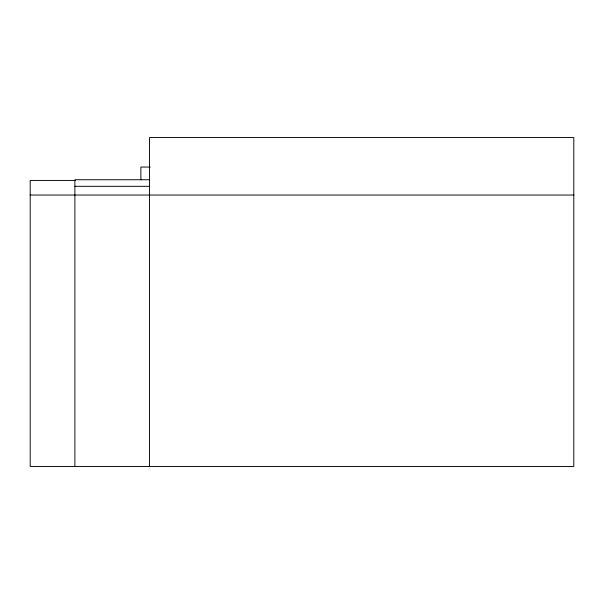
<?xml version="1.0" encoding="UTF-8"?>
<svg xmlns="http://www.w3.org/2000/svg" width="604" height="604" viewBox="0 0 604 604"><rect width="100%" height="100%" fill="white"/><g stroke="black" fill="none" stroke-linecap="round" stroke-linejoin="round"><path stroke-width="0.91" d="M150.23 167.066L140.883 167.066L140.883 179.743M149.52 179.743L74.881 179.743L74.881 466.454M75.304 180.437L30.2 180.437L30.2 466.454L573.8 466.454L573.8 137.546L149.52 137.546L149.52 466.454M74.881 186.319L149.52 186.319M30.2 195.039L573.8 195.039"/></g></svg>
